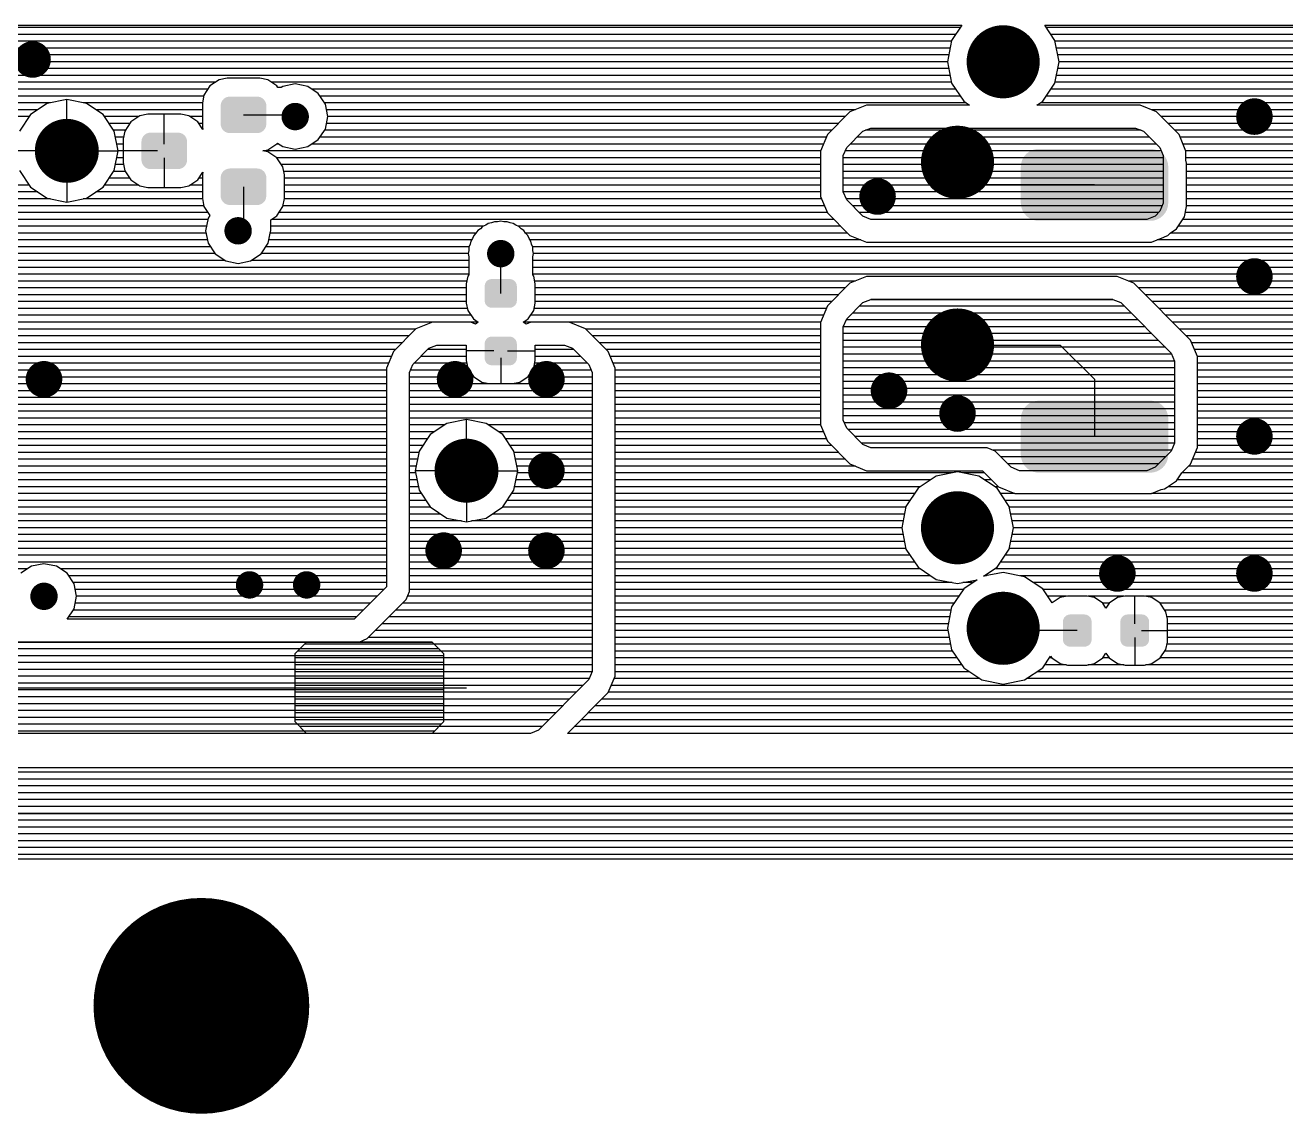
# Model space of a CAD drawing. Extents: x 295 to 953, y 10 to 290.
# Drawn here: x 676.7 to 753.8, y 73.4 to 140 of the extents above; entities that cross this region are included whole.
import ezdxf

# ---------------------------------------------------------------- set-up
doc = ezdxf.new("R2010")
doc.units = 0
doc.header["$LTSCALE"] = 5
doc.header["$MEASUREMENT"] = 0
doc.layers.get('0').update_dxf_attribs({"linetype": 'CONTINUOUS', "lineweight": 25})
doc.layers.add('DV-DPO-A6_BOT', color=7, linetype='CONTINUOUS')

msp = doc.modelspace()

# ---------------------------------------------------------------- linework, layer by layer
for points, const_width in [([(737.643, 137.732, -1), (735.408, 137.732, -1)], 2.235), ([(677.712, 137.872, -1), (676.595, 137.872, -1)], 1.118), ([(693.638, 134.38, -1), (692.8, 134.38, -1)], 0.838), ([(752.452, 134.38, -1), (751.334, 134.38, -1)], 1.118), ([(680.227, 132.284, -1), (678.271, 132.284, -1)], 1.956), ([(734.849, 131.586, -1), (732.614, 131.586, -1)], 2.235), ([(729.401, 129.49, -1), (728.284, 129.49, -1)], 1.118), ([(690.145, 127.395, -1), (689.307, 127.395, -1)], 0.838), ([(706.211, 125.998, -1), (705.373, 125.998, -1)], 0.838), ([(752.452, 124.601, -1), (751.334, 124.601, -1)], 1.118), ([(734.849, 120.41, -1), (732.614, 120.41, -1)], 2.235), ([(678.411, 118.314, -1), (677.293, 118.314, -1)], 1.118), ([(703.557, 118.314, -1), (702.439, 118.314, -1)], 1.118), ([(709.145, 118.314, -1), (708.027, 118.314, -1)], 1.118), ([(730.1, 117.616, -1), (728.982, 117.616, -1)], 1.118), ([(734.291, 116.219, -1), (733.173, 116.219, -1)], 1.118), ([(752.452, 114.822, -1), (751.334, 114.822, -1)], 1.118), ([(704.674, 112.726, -1), (702.718, 112.726, -1)], 1.956), ([(709.145, 112.726, -1), (708.027, 112.726, -1)], 1.118), ([(734.849, 109.234, -1), (732.614, 109.234, -1)], 2.235), ([(702.858, 107.837, -1), (701.741, 107.837, -1)], 1.118), ([(709.145, 107.837, -1), (708.027, 107.837, -1)], 1.118), ([(744.07, 106.44, -1), (742.952, 106.44, -1)], 1.118), ([(752.452, 106.44, -1), (751.334, 106.44, -1)], 1.118), ([(690.844, 105.741, -1), (690.006, 105.741, -1)], 0.838), ([(694.336, 105.741, -1), (693.498, 105.741, -1)], 0.838), ([(678.271, 105.043, -1), (677.433, 105.043, -1)], 0.838), ([(737.643, 103.087, -1), (735.408, 103.087, -1)], 2.235), ([(690.78, 79.997, -1), (684.18, 79.997, -1)], 6.599)]:
    msp.add_lwpolyline(points, format="xyb", close=True, dxfattribs=dict(const_width=const_width))
for points in [[(691.453, 135.045), (691.446, 135.131), (688.659, 135.045), (688.671, 135.131)], [(691.453, 133.927), (691.453, 135.045), (688.659, 133.927), (688.659, 135.045)], [(691.446, 135.131), (691.425, 135.201), (688.671, 135.131), (688.681, 135.201)], [(691.425, 135.201), (691.4, 135.282), (688.681, 135.201), (688.718, 135.282)], [(691.4, 135.282), (691.359, 135.344), (688.718, 135.282), (688.746, 135.344)], [(691.359, 135.344), (691.314, 135.414), (688.746, 135.344), (688.806, 135.414)], [(691.314, 135.414), (691.255, 135.464), (688.806, 135.414), (688.849, 135.464)], [(691.255, 135.464), (691.194, 135.516), (688.849, 135.464), (688.928, 135.516)], [(691.194, 135.516), (691.118, 135.551), (688.928, 135.516), (688.981, 135.551)], [(691.118, 135.551), (691.05, 135.581), (688.981, 135.551), (689.081, 135.581)], [(691.05, 135.581), (690.942, 135.597), (689.081, 135.581), (689.131, 135.597)], [(690.942, 135.597), (690.894, 135.603), (689.131, 135.597), (689.218, 135.603)], [(686.097, 133.395), (686.049, 133.402), (684.287, 133.395), (684.373, 133.402)], [(691.441, 133.84), (691.453, 133.927), (688.666, 133.84), (688.659, 133.927)], [(691.431, 133.771), (691.441, 133.84), (688.687, 133.771), (688.666, 133.84)], [(691.394, 133.69), (691.431, 133.771), (688.712, 133.69), (688.687, 133.771)], [(691.366, 133.627), (691.394, 133.69), (688.753, 133.627), (688.712, 133.69)], [(691.307, 133.558), (691.366, 133.627), (688.798, 133.558), (688.753, 133.627)], [(691.263, 133.507), (691.307, 133.558), (688.857, 133.507), (688.798, 133.558)], [(691.184, 133.455), (691.263, 133.507), (688.918, 133.455), (688.857, 133.507)], [(691.132, 133.421), (691.184, 133.455), (688.994, 133.421), (688.918, 133.455)], [(691.031, 133.39), (691.132, 133.421), (689.062, 133.39), (688.994, 133.421)], [(686.608, 132.843), (686.602, 132.929), (683.814, 132.843), (683.827, 132.929)], [(686.608, 131.725), (686.608, 132.843), (683.814, 131.725), (683.814, 132.843)], [(686.602, 132.929), (686.58, 132.999), (683.827, 132.929), (683.837, 132.999)], [(686.58, 132.999), (686.555, 133.08), (683.837, 132.999), (683.873, 133.08)], [(686.555, 133.08), (686.514, 133.143), (683.873, 133.08), (683.901, 133.143)], [(686.514, 133.143), (686.469, 133.212), (683.901, 133.143), (683.961, 133.212)], [(686.469, 133.212), (686.41, 133.262), (683.961, 133.212), (684.004, 133.262)], [(686.41, 133.262), (686.349, 133.315), (684.004, 133.262), (684.083, 133.315)], [(686.349, 133.315), (686.273, 133.349), (684.083, 133.315), (684.136, 133.349)], [(686.273, 133.349), (686.206, 133.379), (684.136, 133.349), (684.236, 133.379)], [(686.206, 133.379), (686.097, 133.395), (684.236, 133.379), (684.287, 133.395)], [(690.981, 133.375), (691.031, 133.39), (689.171, 133.375), (689.062, 133.39)], [(690.894, 133.368), (690.981, 133.375), (689.218, 133.368), (689.171, 133.375)], [(746.522, 131.768), (746.425, 131.932), (737.709, 131.768), (737.8, 131.932)], [(746.425, 131.932), (746.409, 131.958), (737.8, 131.932), (737.822, 131.958)], [(746.409, 131.958), (746.281, 132.101), (737.822, 131.958), (737.943, 132.101)], [(746.281, 132.101), (746.261, 132.123), (737.943, 132.101), (737.971, 132.123)], [(746.261, 132.123), (746.105, 132.237), (737.971, 132.123), (738.118, 132.237)], [(746.105, 132.237), (746.082, 132.254), (738.118, 132.237), (738.152, 132.254)], [(746.082, 132.254), (745.905, 132.336), (738.152, 132.254), (738.316, 132.336)], [(745.905, 132.336), (745.881, 132.347), (738.316, 132.336), (738.357, 132.347)], [(745.881, 132.347), (745.685, 132.393), (738.357, 132.347), (738.53, 132.393)], [(745.685, 132.393), (745.666, 132.398), (738.53, 132.393), (738.609, 132.398)], [(745.666, 132.398), (745.444, 132.404), (738.609, 132.398), (738.721, 132.404)], [(738.784, 132.404), (738.751, 132.406), (738.721, 132.404), (738.751, 132.406)], [(686.596, 131.639), (686.608, 131.725), (683.821, 131.639), (683.814, 131.725)], [(686.586, 131.569), (686.596, 131.639), (683.842, 131.569), (683.821, 131.639)], [(686.549, 131.488), (686.586, 131.569), (683.867, 131.488), (683.842, 131.569)], [(686.521, 131.426), (686.549, 131.488), (683.908, 131.426), (683.867, 131.488)], [(686.462, 131.356), (686.521, 131.426), (683.954, 131.356), (683.908, 131.426)], [(686.419, 131.306), (686.462, 131.356), (684.012, 131.306), (683.954, 131.356)], [(686.339, 131.254), (686.419, 131.306), (684.073, 131.254), (684.012, 131.306)], [(686.287, 131.219), (686.339, 131.254), (684.149, 131.219), (684.073, 131.254)], [(686.187, 131.189), (686.287, 131.219), (684.217, 131.189), (684.149, 131.219)], [(686.136, 131.173), (686.187, 131.189), (684.326, 131.173), (684.217, 131.189)], [(686.049, 131.167), (686.136, 131.173), (684.373, 131.167), (684.326, 131.173)], [(691.255, 131.066), (691.194, 131.118), (688.849, 131.066), (688.928, 131.118)], [(691.194, 131.118), (691.118, 131.153), (688.928, 131.118), (688.981, 131.153)], [(691.118, 131.153), (691.05, 131.183), (688.981, 131.153), (689.081, 131.183)], [(691.05, 131.183), (690.942, 131.199), (689.081, 131.183), (689.131, 131.199)], [(690.942, 131.199), (690.894, 131.206), (689.131, 131.199), (689.218, 131.206)], [(746.623, 131.306), (746.623, 131.338), (737.604, 131.306), (737.608, 131.338)], [(746.623, 131.303), (746.623, 131.306), (737.604, 131.303), (737.604, 131.306)], [(746.623, 129.107), (746.623, 131.303), (737.604, 129.107), (737.604, 131.303)], [(746.623, 131.338), (746.598, 131.527), (737.608, 131.338), (737.627, 131.527)], [(746.598, 131.527), (746.594, 131.558), (737.627, 131.527), (737.636, 131.558)], [(746.594, 131.558), (746.532, 131.738), (737.636, 131.558), (737.693, 131.738)], [(746.532, 131.738), (746.522, 131.768), (737.693, 131.738), (737.709, 131.768)], [(691.453, 130.647), (691.446, 130.733), (688.659, 130.647), (688.671, 130.733)], [(691.453, 129.529), (691.453, 130.647), (688.659, 129.529), (688.659, 130.647)], [(691.446, 130.733), (691.425, 130.803), (688.671, 130.733), (688.681, 130.803)], [(691.425, 130.803), (691.4, 130.884), (688.681, 130.803), (688.718, 130.884)], [(691.4, 130.884), (691.359, 130.947), (688.718, 130.884), (688.746, 130.947)], [(691.359, 130.947), (691.314, 131.016), (688.746, 130.947), (688.806, 131.016)], [(691.314, 131.016), (691.255, 131.066), (688.806, 131.016), (688.849, 131.066)], [(691.441, 129.443), (691.453, 129.529), (688.666, 129.443), (688.659, 129.529)], [(691.431, 129.373), (691.441, 129.443), (688.687, 129.373), (688.666, 129.443)], [(691.394, 129.292), (691.431, 129.373), (688.712, 129.292), (688.687, 129.373)], [(691.366, 129.229), (691.394, 129.292), (688.753, 129.229), (688.712, 129.292)], [(691.307, 129.16), (691.366, 129.229), (688.798, 129.16), (688.753, 129.229)], [(691.263, 129.11), (691.307, 129.16), (688.857, 129.11), (688.798, 129.16)], [(691.184, 129.058), (691.263, 129.11), (688.918, 129.058), (688.857, 129.11)], [(691.132, 129.023), (691.184, 129.058), (688.994, 129.023), (688.918, 129.058)], [(691.031, 128.993), (691.132, 129.023), (689.062, 128.993), (688.994, 129.023)], [(690.981, 128.977), (691.031, 128.993), (689.171, 128.977), (689.062, 128.993)], [(690.894, 128.97), (690.981, 128.977), (689.218, 128.97), (689.171, 128.977)], [(746.623, 129.105), (746.623, 129.107), (737.604, 129.105), (737.604, 129.107)], [(746.62, 129.072), (746.623, 129.105), (737.605, 129.072), (737.604, 129.105)], [(746.601, 128.884), (746.62, 129.072), (737.629, 128.884), (737.605, 129.072)], [(746.591, 128.853), (746.601, 128.884), (737.634, 128.853), (737.629, 128.884)], [(746.535, 128.673), (746.591, 128.853), (737.696, 128.673), (737.634, 128.853)], [(746.519, 128.643), (746.535, 128.673), (737.706, 128.643), (737.696, 128.673)], [(746.428, 128.479), (746.519, 128.643), (737.803, 128.479), (737.706, 128.643)], [(746.406, 128.452), (746.428, 128.479), (737.818, 128.452), (737.803, 128.479)], [(746.284, 128.31), (746.406, 128.452), (737.947, 128.31), (737.818, 128.452)], [(746.256, 128.288), (746.284, 128.31), (737.967, 128.288), (737.947, 128.31)], [(746.11, 128.173), (746.256, 128.288), (738.123, 128.173), (737.967, 128.288)], [(746.076, 128.157), (746.11, 128.173), (738.145, 128.157), (738.123, 128.173)], [(745.912, 128.075), (746.076, 128.157), (738.323, 128.075), (738.145, 128.157)], [(745.871, 128.064), (745.912, 128.075), (738.346, 128.064), (738.323, 128.075)], [(745.697, 128.018), (745.871, 128.064), (738.542, 128.018), (738.346, 128.064)], [(745.619, 128.013), (745.697, 128.018), (738.562, 128.013), (738.542, 128.018)], [(745.507, 128.006), (745.619, 128.013), (738.784, 128.006), (738.562, 128.013)], [(745.476, 128.005), (745.507, 128.006), (745.476, 128.005), (745.444, 128.006)], [(706.76, 124.132), (706.754, 124.146), (704.826, 124.132), (704.828, 124.146)], [(706.754, 124.146), (706.7, 124.258), (704.828, 124.146), (704.886, 124.258)], [(706.7, 124.258), (706.689, 124.27), (704.886, 124.258), (704.892, 124.27)], [(706.689, 124.27), (706.603, 124.359), (704.892, 124.27), (704.983, 124.359)], [(706.603, 124.359), (706.587, 124.367), (704.983, 124.359), (704.992, 124.367)], [(706.587, 124.367), (706.48, 124.424), (704.992, 124.367), (705.109, 124.424)], [(706.48, 124.424), (706.453, 124.428), (705.109, 124.424), (705.118, 124.428)], [(706.453, 124.428), (706.342, 124.447), (705.118, 124.428), (705.241, 124.447)], [(706.781, 123.125), (706.781, 124.008), (704.803, 123.125), (704.803, 124.008)], [(706.778, 124.008), (706.76, 124.132), (704.806, 124.008), (704.826, 124.132)], [(706.758, 123.002), (706.778, 123.125), (704.823, 123.002), (704.806, 123.125)], [(706.756, 122.988), (706.758, 123.002), (704.83, 122.988), (704.823, 123.002)], [(706.698, 122.876), (706.756, 122.988), (704.884, 122.876), (704.83, 122.988)], [(706.692, 122.864), (706.698, 122.876), (704.895, 122.864), (704.884, 122.876)], [(706.6, 122.775), (706.692, 122.864), (704.98, 122.775), (704.895, 122.864)], [(706.592, 122.766), (706.6, 122.775), (704.997, 122.766), (704.98, 122.775)], [(706.475, 122.71), (706.592, 122.766), (705.104, 122.71), (704.997, 122.766)], [(706.466, 122.705), (706.475, 122.71), (705.13, 122.705), (705.104, 122.71)], [(706.342, 122.687), (706.466, 122.705), (705.241, 122.687), (705.13, 122.705)], [(706.781, 119.605), (706.781, 120.488), (704.803, 119.605), (704.803, 120.488)], [(706.778, 120.488), (706.76, 120.612), (704.806, 120.488), (704.826, 120.612)], [(706.76, 120.612), (706.754, 120.626), (704.826, 120.612), (704.828, 120.626)], [(706.754, 120.626), (706.7, 120.738), (704.828, 120.626), (704.886, 120.738)], [(706.7, 120.738), (706.689, 120.75), (704.886, 120.738), (704.892, 120.75)], [(706.689, 120.75), (706.603, 120.838), (704.892, 120.75), (704.983, 120.838)], [(706.603, 120.838), (706.587, 120.847), (704.983, 120.838), (704.992, 120.847)], [(706.587, 120.847), (706.48, 120.903), (704.992, 120.847), (705.109, 120.903)], [(706.48, 120.903), (706.453, 120.908), (705.109, 120.903), (705.118, 120.908)], [(706.453, 120.908), (706.342, 120.926), (705.118, 120.908), (705.241, 120.926)], [(706.758, 119.481), (706.778, 119.605), (704.823, 119.481), (704.806, 119.605)], [(706.756, 119.467), (706.758, 119.481), (704.83, 119.467), (704.823, 119.481)], [(706.698, 119.355), (706.756, 119.467), (704.884, 119.355), (704.83, 119.467)], [(706.692, 119.343), (706.698, 119.355), (704.895, 119.343), (704.884, 119.355)], [(706.6, 119.255), (706.692, 119.343), (704.98, 119.255), (704.895, 119.343)], [(706.592, 119.246), (706.6, 119.255), (704.997, 119.246), (704.98, 119.255)], [(706.475, 119.189), (706.592, 119.246), (705.104, 119.189), (704.997, 119.246)], [(706.466, 119.185), (706.475, 119.189), (705.13, 119.185), (705.104, 119.189)], [(706.342, 119.166), (706.466, 119.185), (705.241, 119.166), (705.13, 119.185)], [(746.522, 116.367), (746.425, 116.532), (737.709, 116.367), (737.8, 116.532)], [(746.425, 116.532), (746.409, 116.558), (737.8, 116.532), (737.822, 116.558)], [(746.409, 116.558), (746.281, 116.7), (737.822, 116.558), (737.943, 116.7)], [(746.281, 116.7), (746.261, 116.722), (737.943, 116.7), (737.971, 116.722)], [(746.261, 116.722), (746.105, 116.837), (737.971, 116.722), (738.118, 116.837)], [(746.105, 116.837), (746.082, 116.853), (738.118, 116.837), (738.152, 116.853)], [(746.082, 116.853), (745.905, 116.935), (738.152, 116.853), (738.316, 116.935)], [(745.905, 116.935), (745.881, 116.946), (738.316, 116.935), (738.357, 116.946)], [(745.881, 116.946), (745.685, 116.993), (738.357, 116.946), (738.53, 116.993)], [(745.685, 116.993), (745.666, 116.997), (738.53, 116.993), (738.609, 116.997)], [(745.666, 116.997), (745.444, 117.004), (738.609, 116.997), (738.721, 117.004)], [(738.784, 117.004), (738.751, 117.006), (738.721, 117.004), (738.751, 117.006)], [(746.623, 115.906), (746.623, 115.938), (737.604, 115.906), (737.608, 115.938)], [(746.623, 115.903), (746.623, 115.906), (737.604, 115.903), (737.604, 115.906)], [(746.623, 113.707), (746.623, 115.903), (737.604, 113.707), (737.604, 115.903)], [(746.623, 115.938), (746.598, 116.126), (737.608, 115.938), (737.627, 116.126)], [(746.598, 116.126), (746.594, 116.158), (737.627, 116.126), (737.636, 116.158)], [(746.594, 116.158), (746.532, 116.338), (737.636, 116.158), (737.693, 116.338)], [(746.532, 116.338), (746.522, 116.367), (737.693, 116.338), (737.709, 116.367)], [(746.623, 113.704), (746.623, 113.707), (737.604, 113.704), (737.604, 113.707)], [(746.62, 113.672), (746.623, 113.704), (737.605, 113.672), (737.604, 113.704)], [(746.601, 113.484), (746.62, 113.672), (737.629, 113.484), (737.605, 113.672)], [(746.591, 113.452), (746.601, 113.484), (737.634, 113.452), (737.629, 113.484)], [(746.535, 113.272), (746.591, 113.452), (737.696, 113.272), (737.634, 113.452)], [(746.519, 113.243), (746.535, 113.272), (737.706, 113.243), (737.696, 113.272)], [(746.428, 113.078), (746.519, 113.243), (737.803, 113.078), (737.706, 113.243)], [(746.406, 113.052), (746.428, 113.078), (737.818, 113.052), (737.803, 113.078)], [(746.284, 112.909), (746.406, 113.052), (737.947, 112.909), (737.818, 113.052)], [(746.256, 112.887), (746.284, 112.909), (737.967, 112.887), (737.947, 112.909)], [(746.11, 112.773), (746.256, 112.887), (738.123, 112.773), (737.967, 112.887)], [(746.076, 112.756), (746.11, 112.773), (738.145, 112.756), (738.123, 112.773)], [(745.912, 112.674), (746.076, 112.756), (738.323, 112.674), (738.145, 112.756)], [(745.871, 112.663), (745.912, 112.674), (738.346, 112.663), (738.323, 112.674)], [(745.697, 112.617), (745.871, 112.663), (738.542, 112.617), (738.346, 112.663)], [(745.619, 112.613), (745.697, 112.617), (738.562, 112.613), (738.542, 112.617)], [(745.507, 112.606), (745.619, 112.613), (738.784, 112.606), (738.562, 112.613)], [(745.476, 112.604), (745.507, 112.606), (745.476, 112.604), (745.444, 112.606)], [(741.938, 103.498), (741.919, 103.62), (740.178, 103.498), (740.198, 103.62)], [(741.938, 103.495), (741.938, 103.498), (740.178, 103.495), (740.178, 103.498)], [(741.938, 102.399), (741.938, 103.495), (740.178, 102.399), (740.178, 103.495)], [(741.919, 103.62), (741.912, 103.635), (740.198, 103.62), (740.201, 103.635)], [(741.912, 103.635), (741.858, 103.746), (740.201, 103.635), (740.26, 103.746)], [(741.858, 103.746), (741.846, 103.758), (740.26, 103.746), (740.266, 103.758)], [(741.846, 103.758), (741.761, 103.846), (740.266, 103.758), (740.358, 103.846)], [(741.761, 103.846), (741.743, 103.855), (740.358, 103.846), (740.367, 103.855)], [(741.743, 103.855), (741.637, 103.91), (740.367, 103.855), (740.484, 103.91)], [(741.637, 103.91), (741.608, 103.915), (740.484, 103.91), (740.493, 103.915)], [(741.608, 103.915), (741.499, 103.933), (740.493, 103.915), (740.616, 103.933)], [(741.499, 103.933), (741.499, 103.936), (740.616, 103.933), (740.616, 103.936)], [(745.453, 103.498), (745.434, 103.62), (743.693, 103.498), (743.713, 103.62)], [(745.453, 103.495), (745.453, 103.498), (743.693, 103.495), (743.693, 103.498)], [(745.453, 102.399), (745.453, 103.495), (743.693, 102.399), (743.693, 103.495)], [(745.434, 103.62), (745.427, 103.635), (743.713, 103.62), (743.716, 103.635)], [(745.427, 103.635), (745.373, 103.746), (743.716, 103.635), (743.775, 103.746)], [(745.373, 103.746), (745.361, 103.758), (743.775, 103.746), (743.781, 103.758)], [(745.361, 103.758), (745.276, 103.846), (743.781, 103.758), (743.873, 103.846)], [(745.276, 103.846), (745.258, 103.855), (743.873, 103.846), (743.882, 103.855)], [(745.258, 103.855), (745.152, 103.91), (743.882, 103.855), (743.998, 103.91)], [(745.152, 103.91), (745.123, 103.915), (743.998, 103.91), (744.008, 103.915)], [(745.123, 103.915), (745.014, 103.933), (744.008, 103.915), (744.131, 103.933)], [(745.014, 103.933), (745.014, 103.936), (744.131, 103.933), (744.131, 103.936)], [(741.938, 102.397), (741.938, 102.399), (740.178, 102.397), (740.178, 102.399)], [(741.917, 102.274), (741.938, 102.397), (740.196, 102.274), (740.178, 102.397)], [(741.915, 102.259), (741.917, 102.274), (740.203, 102.259), (740.196, 102.274)], [(741.856, 102.148), (741.915, 102.259), (740.257, 102.148), (740.203, 102.259)], [(741.849, 102.136), (741.856, 102.148), (740.27, 102.136), (740.257, 102.148)], [(741.758, 102.048), (741.849, 102.136), (740.355, 102.048), (740.27, 102.136)], [(741.748, 102.039), (741.758, 102.048), (740.372, 102.039), (740.355, 102.048)], [(741.632, 101.984), (741.748, 102.039), (740.479, 101.984), (740.372, 102.039)], [(741.622, 101.979), (741.632, 101.984), (740.507, 101.979), (740.479, 101.984)], [(741.499, 101.962), (741.622, 101.979), (740.616, 101.962), (740.507, 101.979)], [(741.499, 101.958), (741.499, 101.962), (740.616, 101.958), (740.616, 101.962)], [(745.453, 102.397), (745.453, 102.399), (743.693, 102.397), (743.693, 102.399)], [(745.432, 102.274), (745.453, 102.397), (743.711, 102.274), (743.693, 102.397)], [(745.429, 102.259), (745.432, 102.274), (743.718, 102.259), (743.711, 102.274)], [(745.371, 102.148), (745.429, 102.259), (743.772, 102.148), (743.718, 102.259)], [(745.364, 102.136), (745.371, 102.148), (743.784, 102.136), (743.772, 102.148)], [(745.273, 102.048), (745.364, 102.136), (743.869, 102.048), (743.784, 102.136)], [(745.263, 102.039), (745.273, 102.048), (743.887, 102.039), (743.869, 102.048)], [(745.147, 101.984), (745.263, 102.039), (743.993, 101.984), (743.887, 102.039)], [(745.137, 101.979), (745.147, 101.984), (744.022, 101.979), (743.993, 101.984)], [(745.014, 101.962), (745.137, 101.979), (744.131, 101.962), (744.022, 101.979)], [(745.014, 101.958), (745.014, 101.962), (744.131, 101.958), (744.131, 101.962)]]:
    msp.add_solid(points)
at = {"layer": 'DV-DPO-A6_BOT'}
for p, q in [((733.894, 139.828), (671.85, 139.828)), ((675.483, 139.968), (733.989, 139.968)), ((733.989, 139.968), (733.369, 139.04)), ((739.689, 139.04), (739.068, 139.968)), ((739.068, 139.968), (761.929, 139.968)), ((761.834, 139.828), (739.163, 139.828)), ((733.363, 138.99), (662.764, 138.99)), ((733.615, 139.409), (671.18, 139.409)), ((733.369, 139.04), (733.112, 137.732)), ((761.555, 139.409), (739.443, 139.409)), ((739.946, 137.732), (739.689, 139.04)), ((761.303, 138.99), (739.694, 138.99)), ((733.279, 138.571), (662.764, 138.571)), ((733.195, 138.152), (662.764, 138.152)), ((761.219, 138.571), (739.778, 138.571)), ((761.135, 138.152), (739.862, 138.152)), ((733.112, 137.732), (662.764, 137.732)), ((733.195, 137.313), (662.764, 137.313)), ((733.112, 137.732), (733.369, 136.425)), ((739.689, 136.425), (739.946, 137.732)), ((761.135, 137.313), (739.862, 137.313)), ((761.052, 137.732), (739.946, 137.732)), ((733.279, 136.894), (662.764, 136.894)), ((688.564, 136.626), (688.005, 136.252)), ((689.05, 136.721), (688.564, 136.626)), ((691.056, 136.721), (689.05, 136.721)), ((691.548, 136.626), (691.056, 136.721)), ((692.101, 136.252), (691.548, 136.626)), ((761.219, 136.894), (739.778, 136.894)), ((688.341, 136.475), (662.764, 136.475)), ((687.877, 136.056), (662.977, 136.056)), ((688.005, 136.252), (687.636, 135.698)), ((733.363, 136.475), (691.766, 136.475)), ((692.163, 136.162), (692.101, 136.252)), ((692.364, 136.162), (692.163, 136.162)), ((692.459, 136.224), (692.364, 136.162)), ((693.219, 136.375), (692.459, 136.224)), ((693.984, 136.224), (693.219, 136.375)), ((694.633, 135.793), (693.984, 136.224)), ((733.615, 136.056), (694.23, 136.056)), ((695.063, 135.145), (694.633, 135.793)), ((733.369, 136.425), (734.112, 135.318)), ((738.945, 135.318), (739.689, 136.425)), ((761.555, 136.056), (739.443, 136.056)), ((761.303, 136.475), (739.694, 136.475)), ((687.625, 135.637), (663.223, 135.637)), ((678.249, 135.218), (663.306, 135.218)), ((678.053, 135.179), (677.036, 134.503)), ((679.249, 135.419), (678.053, 135.179)), ((679.249, 133.273), (679.249, 135.419)), ((680.45, 135.179), (679.249, 135.419)), ((687.541, 135.218), (680.255, 135.218)), ((681.467, 134.503), (680.45, 135.179)), ((687.636, 135.698), (687.541, 135.212)), ((687.541, 135.212), (687.541, 133.759)), ((733.894, 135.637), (694.733, 135.637)), ((734.257, 135.218), (695.013, 135.218)), ((695.214, 134.38), (695.063, 135.145)), ((728.161, 135.078), (727.149, 134.665)), ((734.464, 135.078), (728.161, 135.078)), ((734.112, 135.318), (734.464, 135.078)), ((738.593, 135.078), (738.945, 135.318)), ((744.897, 135.078), (738.593, 135.078)), ((762.197, 135.218), (738.8, 135.218)), ((761.834, 135.637), (739.163, 135.637)), ((745.908, 134.665), (744.897, 135.078)), ((676.958, 134.38), (663.25, 134.38)), ((677.483, 134.799), (663.334, 134.799)), ((677.036, 134.503), (676.354, 133.486)), ((687.541, 134.799), (681.02, 134.799)), ((682.149, 133.486), (681.467, 134.503)), ((683.658, 134.38), (681.546, 134.38)), ((683.719, 134.424), (683.166, 134.055)), ((684.211, 134.519), (683.719, 134.424)), ((686.217, 134.519), (684.211, 134.519)), ((685.211, 132.703), (685.211, 134.519)), ((686.703, 134.424), (686.217, 134.519)), ((687.262, 134.055), (686.703, 134.424)), ((687.541, 134.38), (686.77, 134.38)), ((690.056, 134.486), (693.118, 134.486)), ((693.118, 134.486), (693.219, 134.38)), ((695.063, 133.62), (695.214, 134.38)), ((727.485, 134.799), (695.13, 134.799)), ((726.87, 134.38), (695.214, 134.38)), ((727.149, 134.665), (725.769, 133.284)), ((762.823, 134.799), (745.573, 134.799)), ((747.288, 133.284), (745.908, 134.665)), ((763.89, 134.38), (746.188, 134.38)), ((683.105, 133.961), (681.831, 133.961)), ((682.825, 133.541), (682.11, 133.541)), ((682.384, 132.284), (682.149, 133.486)), ((682.797, 133.497), (682.697, 133.011)), ((683.166, 134.055), (682.797, 133.497)), ((687.575, 133.581), (687.262, 134.055)), ((687.541, 133.961), (687.324, 133.961)), ((687.541, 133.759), (687.575, 133.581)), ((694.633, 132.971), (695.063, 133.62)), ((726.032, 133.541), (695.013, 133.541)), ((726.451, 133.961), (695.13, 133.961)), ((726.954, 132.491), (727.943, 133.48)), ((727.943, 133.48), (728.434, 133.681)), ((744.958, 133.541), (728.099, 133.541)), ((728.434, 133.681), (741.415, 133.681)), ((741.415, 133.681), (744.623, 133.681)), ((744.623, 133.681), (745.115, 133.48)), ((745.115, 133.48), (746.104, 132.491)), ((763.482, 133.961), (746.607, 133.961)), ((763.309, 133.541), (747.026, 133.541)), ((682.719, 133.122), (682.216, 133.122)), ((682.697, 132.703), (682.3, 132.703)), ((682.697, 133.011), (682.697, 131.563)), ((691.548, 132.346), (692.101, 132.72)), ((692.213, 132.703), (692.079, 132.703)), ((692.101, 132.72), (692.129, 132.759)), ((692.129, 132.759), (692.459, 132.541)), ((693.984, 132.541), (694.633, 132.971)), ((725.529, 132.703), (694.23, 132.703)), ((725.702, 133.122), (694.733, 133.122)), ((725.769, 133.284), (725.35, 132.273)), ((745.891, 132.703), (727.166, 132.703)), ((745.472, 133.122), (727.585, 133.122)), ((747.707, 132.273), (747.288, 133.284)), ((763.136, 133.122), (747.355, 133.122)), ((763.069, 132.703), (747.529, 132.703)), ((678.26, 132.284), (676.12, 132.284)), ((680.244, 132.284), (682.384, 132.284)), ((682.149, 131.088), (682.384, 132.284)), ((682.697, 131.865), (682.3, 131.865)), ((682.697, 132.284), (682.384, 132.284)), ((684.792, 132.284), (682.697, 132.284)), ((685.211, 131.865), (685.211, 130.049)), ((691.235, 132.284), (691.548, 132.346)), ((725.355, 132.284), (691.235, 132.284)), ((691.548, 132.223), (691.235, 132.284)), ((692.101, 131.854), (691.548, 132.223)), ((725.35, 131.865), (692.079, 131.865)), ((692.459, 132.541), (693.219, 132.385)), ((693.219, 132.385), (693.984, 132.541)), ((725.35, 132.273), (725.35, 129.501)), ((726.747, 131.999), (726.954, 132.491)), ((726.747, 129.781), (726.747, 131.999)), ((746.31, 131.865), (726.747, 131.865)), ((746.188, 132.284), (726.87, 132.284)), ((746.104, 132.491), (746.31, 131.999)), ((746.31, 131.999), (746.305, 131.586)), ((763.069, 132.284), (747.702, 132.284)), ((747.707, 131.725), (747.707, 132.273)), ((763.069, 131.865), (747.707, 131.865)), ((676.354, 131.088), (677.036, 130.071)), ((679.249, 131.295), (679.249, 129.155)), ((681.467, 130.071), (682.149, 131.088)), ((682.719, 131.446), (682.216, 131.446)), ((682.697, 131.563), (682.797, 131.072)), ((692.47, 131.301), (692.101, 131.854)), ((725.35, 131.446), (692.37, 131.446)), ((692.571, 130.809), (692.47, 131.301)), ((746.31, 131.446), (726.747, 131.446)), ((735.118, 130.205), (733.732, 131.586)), ((746.305, 131.586), (746.31, 129.082)), ((747.747, 131.524), (747.707, 131.725)), ((747.747, 128.887), (747.747, 131.524)), ((763.069, 131.446), (747.747, 131.446)), ((683.105, 130.608), (681.831, 130.608)), ((682.825, 131.027), (682.11, 131.027)), ((682.797, 131.072), (683.166, 130.518)), ((683.166, 130.518), (683.719, 130.149)), ((686.703, 130.149), (687.262, 130.518)), ((687.262, 130.518), (687.575, 130.988)), ((687.541, 130.608), (687.324, 130.608)), ((687.575, 130.988), (687.541, 130.809)), ((687.541, 130.809), (687.541, 129.362)), ((725.35, 131.027), (692.526, 131.027)), ((692.571, 129.362), (692.571, 130.809)), ((725.35, 130.608), (692.571, 130.608)), ((746.31, 131.027), (726.747, 131.027)), ((746.31, 130.608), (726.747, 130.608)), ((763.069, 131.027), (747.747, 131.027)), ((763.069, 130.608), (747.747, 130.608)), ((676.958, 130.189), (659.696, 130.189)), ((677.483, 129.77), (659.696, 129.77)), ((677.036, 130.071), (678.053, 129.39)), ((680.45, 129.39), (681.467, 130.071)), ((687.541, 129.77), (681.02, 129.77)), ((683.658, 130.189), (681.546, 130.189)), ((683.719, 130.149), (684.211, 130.049)), ((684.211, 130.049), (686.217, 130.049)), ((686.217, 130.049), (686.703, 130.149)), ((687.541, 130.189), (686.77, 130.189)), ((690.056, 130.088), (690.056, 127.719)), ((725.35, 130.189), (692.571, 130.189)), ((725.35, 129.77), (692.571, 129.77)), ((746.31, 130.189), (726.747, 130.189)), ((726.954, 129.289), (726.747, 129.781)), ((746.31, 129.77), (726.752, 129.77)), ((742.114, 130.205), (735.118, 130.205)), ((763.069, 130.189), (747.747, 130.189)), ((763.069, 129.77), (747.747, 129.77)), ((678.249, 129.35), (659.696, 129.35)), ((687.625, 128.931), (659.696, 128.931)), ((678.053, 129.39), (679.249, 129.155)), ((679.249, 129.155), (680.45, 129.39)), ((687.541, 129.35), (680.255, 129.35)), ((687.541, 129.362), (687.636, 128.875)), ((687.636, 128.875), (688, 128.328)), ((692.101, 128.317), (692.47, 128.875)), ((692.47, 128.875), (692.571, 129.362)), ((725.59, 128.931), (692.481, 128.931)), ((725.417, 129.35), (692.565, 129.35)), ((725.35, 129.501), (725.769, 128.495)), ((746.31, 129.35), (726.926, 129.35)), ((727.943, 128.3), (726.954, 129.289)), ((746.243, 128.931), (727.306, 128.931)), ((746.31, 129.082), (746.104, 128.59)), ((747.618, 128.244), (747.747, 128.887)), ((763.069, 129.35), (747.747, 129.35)), ((763.069, 128.931), (747.747, 128.931)), ((687.877, 128.512), (659.696, 128.512)), ((687.877, 128.093), (659.696, 128.093)), ((687.888, 128.16), (687.737, 127.395)), ((688, 128.328), (687.888, 128.16)), ((691.732, 128.071), (692.101, 128.317)), ((691.732, 128.054), (691.732, 128.071)), ((691.732, 127.389), (691.732, 128.054)), ((726.171, 128.093), (691.766, 128.093)), ((725.763, 128.512), (692.23, 128.512)), ((725.769, 128.495), (727.149, 127.115)), ((746.031, 128.512), (727.725, 128.512)), ((728.434, 128.093), (727.943, 128.3)), ((733.033, 128.093), (728.434, 128.093)), ((745.321, 128.093), (733.033, 128.093)), ((745.813, 128.3), (745.321, 128.093)), ((746.104, 128.59), (745.813, 128.3)), ((747.126, 127.506), (747.618, 128.244)), ((763.069, 128.093), (747.517, 128.093)), ((763.069, 128.512), (747.668, 128.512)), ((687.793, 127.674), (659.696, 127.674)), ((687.765, 127.255), (659.696, 127.255)), ((687.737, 127.395), (687.888, 126.635)), ((690.056, 127.719), (689.726, 127.395)), ((691.57, 126.635), (691.716, 127.35)), ((704.283, 127.255), (691.693, 127.255)), ((691.716, 127.35), (691.732, 127.389)), ((704.73, 127.674), (691.732, 127.674)), ((704.278, 127.244), (704.138, 127.11)), ((704.384, 127.411), (704.278, 127.244)), ((704.546, 127.518), (704.384, 127.411)), ((704.685, 127.657), (704.546, 127.518)), ((704.87, 127.73), (704.685, 127.657)), ((705.032, 127.842), (704.87, 127.73)), ((705.222, 127.881), (705.032, 127.842)), ((705.406, 127.953), (705.222, 127.881)), ((705.602, 127.953), (705.406, 127.953)), ((705.792, 127.993), (705.602, 127.953)), ((705.987, 127.953), (705.792, 127.993)), ((706.183, 127.953), (705.987, 127.953)), ((706.367, 127.881), (706.183, 127.953)), ((706.557, 127.842), (706.367, 127.881)), ((706.72, 127.73), (706.557, 127.842)), ((706.904, 127.657), (706.72, 127.73)), ((726.59, 127.674), (706.859, 127.674)), ((707.044, 127.518), (706.904, 127.657)), ((707.206, 127.411), (707.044, 127.518)), ((707.312, 127.244), (707.206, 127.411)), ((727.01, 127.255), (707.306, 127.255)), ((707.452, 127.11), (707.312, 127.244)), ((746.607, 127.115), (746.741, 127.249)), ((746.741, 127.249), (747.126, 127.506)), ((763.069, 127.255), (746.752, 127.255)), ((763.069, 127.674), (747.238, 127.674)), ((687.849, 126.836), (659.696, 126.836)), ((687.888, 126.635), (688.318, 125.986)), ((691.14, 125.986), (691.57, 126.635)), ((704.004, 126.836), (691.61, 126.836)), ((703.914, 126.568), (703.836, 126.389)), ((703.953, 126.763), (703.914, 126.568)), ((704.06, 126.925), (703.953, 126.763)), ((704.138, 127.11), (704.06, 126.925)), ((707.53, 126.925), (707.452, 127.11)), ((707.636, 126.763), (707.53, 126.925)), ((727.82, 126.836), (707.586, 126.836)), ((707.675, 126.568), (707.636, 126.763)), ((707.748, 126.389), (707.675, 126.568)), ((727.149, 127.115), (728.161, 126.696)), ((728.161, 126.696), (745.595, 126.696)), ((745.595, 126.696), (746.35, 127.009)), ((763.069, 126.836), (745.936, 126.836)), ((746.35, 127.009), (746.394, 127.02)), ((746.394, 127.02), (746.428, 127.043)), ((746.428, 127.043), (746.607, 127.115)), ((688.028, 126.417), (659.696, 126.417)), ((688.313, 125.998), (659.696, 125.998)), ((688.318, 125.986), (688.966, 125.556)), ((690.492, 125.556), (691.14, 125.986)), ((703.803, 125.998), (691.146, 125.998)), ((703.853, 126.417), (691.431, 126.417)), ((703.836, 126.193), (703.803, 125.998)), ((703.803, 125.998), (703.836, 125.808)), ((703.836, 126.389), (703.836, 126.193)), ((703.836, 125.808), (703.836, 124.707)), ((705.792, 123.567), (705.792, 125.998)), ((763.069, 126.417), (707.737, 126.417)), ((707.748, 126.193), (707.748, 126.389)), ((707.787, 125.998), (707.748, 126.193)), ((707.748, 125.808), (707.787, 125.998)), ((707.748, 124.707), (707.748, 125.808)), ((763.069, 125.998), (707.787, 125.998)), ((688.927, 125.579), (659.696, 125.579)), ((703.836, 125.159), (659.696, 125.159)), ((688.966, 125.556), (689.726, 125.4)), ((689.726, 125.4), (690.492, 125.556)), ((703.836, 125.579), (690.531, 125.579)), ((763.069, 125.579), (707.748, 125.579)), ((763.069, 125.159), (707.748, 125.159)), ((703.836, 124.74), (659.696, 124.74)), ((703.719, 124.321), (662.803, 124.321)), ((703.78, 124.617), (703.685, 124.159)), ((703.685, 124.159), (703.685, 122.974)), ((703.836, 124.707), (703.78, 124.617)), ((763.069, 124.74), (707.748, 124.74)), ((707.809, 124.617), (707.748, 124.707)), ((707.904, 124.159), (707.809, 124.617)), ((727.485, 124.321), (707.871, 124.321)), ((707.904, 122.974), (707.904, 124.159)), ((727.149, 124.187), (725.769, 122.807)), ((728.161, 124.601), (727.149, 124.187)), ((743.5, 124.601), (728.161, 124.601)), ((744.511, 124.187), (743.5, 124.601)), ((763.192, 124.321), (744.176, 124.321)), ((747.987, 120.711), (744.511, 124.187)), ((703.685, 123.902), (663.2, 123.902)), ((703.685, 123.483), (663.396, 123.483)), ((726.87, 123.902), (707.904, 123.902)), ((726.451, 123.483), (707.904, 123.483)), ((763.365, 123.902), (744.791, 123.902)), ((763.611, 123.483), (745.21, 123.483)), ((703.685, 123.064), (663.452, 123.064)), ((703.752, 122.645), (663.452, 122.645)), ((703.685, 122.974), (703.78, 122.522)), ((707.809, 122.522), (707.904, 122.974)), ((725.702, 122.645), (707.837, 122.645)), ((726.032, 123.064), (707.904, 123.064)), ((725.769, 122.807), (725.35, 121.795)), ((726.954, 122.013), (727.943, 123.002)), ((743.936, 122.785), (727.725, 122.785)), ((727.943, 123.002), (728.434, 123.204)), ((743.226, 123.204), (728.434, 123.204)), ((728.434, 123.204), (732.335, 123.204)), ((732.335, 123.204), (743.226, 123.204)), ((743.226, 123.204), (743.718, 123.002)), ((743.718, 123.002), (746.802, 119.918)), ((764.03, 123.064), (745.629, 123.064)), ((764.449, 122.645), (746.048, 122.645)), ((703.976, 122.226), (663.452, 122.226)), ((703.78, 122.522), (704.121, 122.008)), ((704.121, 122.008), (704.417, 121.807)), ((707.172, 121.807), (707.468, 122.008)), ((707.468, 122.008), (707.809, 122.522)), ((725.529, 122.226), (707.614, 122.226)), ((726.747, 121.522), (726.954, 122.013)), ((744.774, 121.946), (726.926, 121.946)), ((744.355, 122.365), (727.306, 122.365)), ((764.868, 122.226), (746.467, 122.226)), ((700.606, 121.388), (663.368, 121.388)), ((701.618, 121.807), (663.452, 121.807)), ((700.606, 121.393), (699.226, 120.013)), ((701.618, 121.807), (700.606, 121.393)), ((703.965, 121.807), (701.618, 121.807)), ((704.417, 121.807), (703.965, 121.807)), ((704.244, 121.695), (703.965, 121.807)), ((704.417, 121.807), (704.244, 121.695)), ((725.355, 121.807), (707.172, 121.807)), ((707.345, 121.695), (707.172, 121.807)), ((707.625, 121.807), (707.345, 121.695)), ((709.972, 121.807), (707.625, 121.807)), ((710.983, 121.393), (709.972, 121.807)), ((712.363, 120.013), (710.983, 121.393)), ((725.35, 121.388), (710.983, 121.388)), ((725.35, 121.795), (725.35, 115.531)), ((726.747, 115.811), (726.747, 121.522)), ((745.612, 121.108), (726.747, 121.108)), ((745.193, 121.527), (726.752, 121.527)), ((765.88, 121.807), (746.886, 121.807)), ((765.444, 121.388), (747.305, 121.388)), ((700.187, 120.968), (663.105, 120.968)), ((699.768, 120.549), (669.045, 120.549)), ((701.4, 120.208), (701.891, 120.41)), ((701.891, 120.41), (703.685, 120.41)), ((703.685, 120.41), (703.685, 119.454)), ((707.904, 119.454), (707.904, 120.41)), ((707.904, 120.41), (709.698, 120.41)), ((709.698, 120.41), (710.19, 120.208)), ((725.35, 120.968), (711.402, 120.968)), ((725.35, 120.549), (711.821, 120.549)), ((746.031, 120.689), (726.747, 120.689)), ((733.732, 120.41), (740.018, 120.41)), ((740.018, 120.41), (742.114, 118.314)), ((765.22, 120.968), (747.724, 120.968)), ((748.406, 119.7), (747.987, 120.711)), ((765.153, 120.549), (748.054, 120.549)), ((699.349, 120.13), (669.816, 120.13)), ((699.103, 119.711), (670.191, 119.711)), ((699.226, 120.013), (698.807, 119.001)), ((700.411, 119.219), (701.4, 120.208)), ((703.685, 119.711), (700.902, 119.711)), ((703.685, 120.13), (701.321, 120.13)), ((705.373, 120.046), (703.685, 120.046)), ((705.792, 119.627), (705.792, 118.051)), ((706.211, 120.046), (707.904, 120.046)), ((710.268, 120.13), (707.904, 120.13)), ((710.687, 119.711), (707.904, 119.711)), ((710.19, 120.208), (711.179, 119.219)), ((725.35, 120.13), (712.24, 120.13)), ((712.782, 119.001), (712.363, 120.013)), ((725.35, 119.711), (712.486, 119.711)), ((746.45, 120.27), (726.747, 120.27)), ((746.83, 119.851), (726.747, 119.851)), ((746.802, 119.918), (747.009, 119.426)), ((765.153, 120.13), (748.227, 120.13)), ((765.153, 119.711), (748.4, 119.711)), ((748.406, 114.134), (748.406, 119.7)), ((698.93, 119.292), (670.47, 119.292)), ((698.807, 118.873), (670.56, 118.873)), ((698.807, 119.001), (698.807, 105.624)), ((700.204, 118.728), (700.411, 119.219)), ((703.864, 118.873), (700.271, 118.873)), ((703.719, 119.292), (700.483, 119.292)), ((703.685, 119.454), (703.78, 119.001)), ((703.78, 119.001), (704.121, 118.487)), ((707.468, 118.487), (707.809, 119.001)), ((711.318, 118.873), (707.725, 118.873)), ((707.809, 119.001), (707.904, 119.454)), ((711.106, 119.292), (707.871, 119.292)), ((711.179, 119.219), (711.385, 118.728)), ((725.35, 119.292), (712.66, 119.292)), ((712.782, 100.164), (712.782, 119.001)), ((725.35, 118.873), (712.782, 118.873)), ((747.003, 119.432), (726.747, 119.432)), ((747.009, 119.013), (726.747, 119.013)), ((747.009, 119.426), (747.009, 114.414)), ((765.187, 119.292), (748.406, 119.292)), ((765.332, 118.873), (748.406, 118.873)), ((698.807, 118.454), (670.604, 118.454)), ((698.807, 118.035), (670.604, 118.035)), ((700.204, 105.333), (700.204, 118.728)), ((704.166, 118.454), (700.204, 118.454)), ((711.385, 118.035), (700.204, 118.035)), ((704.121, 118.487), (704.635, 118.141)), ((704.635, 118.141), (705.093, 118.051)), ((705.093, 118.051), (706.496, 118.051)), ((706.496, 118.051), (706.954, 118.141)), ((706.954, 118.141), (707.468, 118.487)), ((711.385, 118.454), (707.424, 118.454)), ((711.385, 118.728), (711.38, 113.425)), ((725.35, 118.454), (712.782, 118.454)), ((725.35, 118.035), (712.782, 118.035)), ((747.009, 118.594), (726.747, 118.594)), ((747.009, 118.174), (726.747, 118.174)), ((742.114, 118.314), (742.114, 114.805)), ((765.634, 118.454), (748.406, 118.454)), ((794.228, 118.035), (748.406, 118.035)), ((698.807, 117.616), (670.604, 117.616)), ((711.385, 117.616), (700.204, 117.616)), ((725.35, 117.616), (712.782, 117.616)), ((747.009, 117.755), (726.747, 117.755)), ((747.009, 117.336), (726.747, 117.336)), ((793.808, 117.616), (748.406, 117.616)), ((698.807, 117.197), (670.604, 117.197)), ((698.807, 116.777), (670.604, 116.777)), ((711.385, 117.197), (700.204, 117.197)), ((711.385, 116.777), (700.204, 116.777)), ((725.35, 117.197), (712.782, 117.197)), ((725.35, 116.777), (712.782, 116.777)), ((747.009, 116.917), (726.747, 116.917)), ((747.009, 116.498), (726.747, 116.498)), ((793.389, 117.197), (748.406, 117.197)), ((792.97, 116.777), (748.406, 116.777)), ((698.807, 116.358), (670.604, 116.358)), ((698.807, 115.939), (670.604, 115.939)), ((711.385, 116.358), (700.204, 116.358)), ((711.385, 115.939), (700.204, 115.939)), ((703.696, 115.861), (702.501, 115.621)), ((703.696, 113.715), (703.696, 115.861)), ((704.898, 115.621), (703.696, 115.861)), ((725.35, 116.358), (712.782, 116.358)), ((725.35, 115.939), (712.782, 115.939)), ((747.009, 116.079), (726.747, 116.079)), ((726.954, 115.319), (726.747, 115.811)), ((792.579, 116.358), (748.406, 116.358)), ((792.16, 115.939), (748.406, 115.939)), ((698.807, 115.52), (670.604, 115.52)), ((698.807, 115.101), (670.604, 115.101)), ((702.35, 115.52), (700.204, 115.52)), ((701.724, 115.101), (700.204, 115.101)), ((701.484, 114.945), (700.802, 113.928)), ((702.501, 115.621), (701.484, 114.945)), ((705.915, 114.945), (704.898, 115.621)), ((711.385, 115.52), (705.049, 115.52)), ((711.385, 115.101), (705.675, 115.101)), ((706.597, 113.928), (705.915, 114.945)), ((725.355, 115.52), (712.782, 115.52)), ((725.529, 115.101), (712.782, 115.101)), ((725.35, 115.531), (725.769, 114.525)), ((747.009, 115.66), (726.814, 115.66)), ((727.943, 114.33), (726.954, 115.319)), ((747.009, 115.241), (727.026, 115.241)), ((791.741, 115.52), (748.406, 115.52)), ((791.394, 115.101), (748.406, 115.101)), ((698.807, 114.682), (670.604, 114.682)), ((698.807, 114.263), (670.604, 114.263)), ((701.31, 114.682), (700.204, 114.682)), ((701.031, 114.263), (700.204, 114.263)), ((711.385, 114.682), (706.088, 114.682)), ((711.385, 114.263), (706.367, 114.263)), ((725.702, 114.682), (712.782, 114.682)), ((726.032, 114.263), (712.782, 114.263)), ((725.769, 114.525), (727.149, 113.145)), ((747.009, 114.822), (727.445, 114.822)), ((747.003, 114.403), (727.864, 114.403)), ((728.434, 114.123), (727.943, 114.33)), ((735.542, 114.123), (728.434, 114.123)), ((736.034, 113.922), (735.542, 114.123)), ((747.009, 114.414), (746.802, 113.922)), ((747.987, 113.128), (748.406, 114.134)), ((791.221, 114.682), (748.406, 114.682)), ((791.149, 114.263), (748.406, 114.263)), ((698.807, 113.425), (670.532, 113.425)), ((698.807, 113.844), (670.604, 113.844)), ((700.791, 113.844), (700.204, 113.844)), ((700.707, 113.425), (700.204, 113.425)), ((700.802, 113.928), (700.567, 112.726)), ((706.831, 112.726), (706.597, 113.928)), ((711.385, 113.844), (706.608, 113.844)), ((711.385, 113.425), (706.692, 113.425)), ((711.38, 113.425), (711.385, 100.444)), ((726.451, 113.844), (712.782, 113.844)), ((726.87, 113.425), (712.782, 113.425)), ((746.83, 113.983), (735.878, 113.983)), ((737.023, 112.933), (736.034, 113.922)), ((746.45, 113.564), (736.392, 113.564)), ((746.802, 113.922), (745.813, 112.933)), ((791.149, 113.425), (748.11, 113.425)), ((791.149, 113.844), (748.283, 113.844)), ((698.807, 112.586), (670.101, 112.586)), ((698.807, 113.006), (670.381, 113.006)), ((700.623, 113.006), (700.204, 113.006)), ((700.595, 112.586), (700.204, 112.586)), ((702.707, 112.726), (700.567, 112.726)), ((700.567, 112.726), (700.802, 111.53)), ((704.691, 112.726), (706.831, 112.726)), ((706.597, 111.53), (706.831, 112.726)), ((711.385, 113.006), (706.775, 113.006)), ((711.385, 112.586), (706.803, 112.586)), ((727.485, 113.006), (712.782, 113.006)), ((733.402, 112.586), (712.782, 112.586)), ((727.149, 113.145), (728.161, 112.726)), ((728.161, 112.726), (735.252, 112.726)), ((733.732, 112.653), (732.424, 112.391)), ((735.045, 112.391), (733.732, 112.653)), ((735.392, 112.586), (734.067, 112.586)), ((735.252, 112.726), (736.23, 111.748)), ((746.031, 113.145), (736.811, 113.145)), ((737.515, 112.726), (737.023, 112.933)), ((745.321, 112.726), (737.515, 112.726)), ((745.813, 112.933), (745.321, 112.726)), ((747.126, 112.106), (747.45, 112.592)), ((766.93, 112.586), (747.445, 112.586)), ((747.45, 112.592), (747.987, 113.128)), ((791.149, 113.006), (747.864, 113.006)), ((698.807, 112.167), (669.61, 112.167)), ((700.679, 112.167), (700.204, 112.167)), ((711.385, 112.167), (706.72, 112.167)), ((732.089, 112.167), (712.782, 112.167)), ((732.424, 112.391), (731.318, 111.653)), ((736.151, 111.653), (735.045, 112.391)), ((735.811, 112.167), (735.38, 112.167)), ((746.64, 111.787), (747.126, 112.106)), ((765.617, 112.167), (747.165, 112.167)), ((698.807, 111.748), (621.983, 111.748)), ((698.807, 111.329), (621.983, 111.329)), ((700.763, 111.748), (700.204, 111.748)), ((700.936, 111.329), (700.204, 111.329)), ((700.802, 111.53), (701.484, 110.513)), ((703.696, 111.737), (703.696, 109.597)), ((705.915, 110.513), (706.597, 111.53)), ((711.385, 111.329), (706.462, 111.329)), ((711.385, 111.748), (706.636, 111.748)), ((731.463, 111.748), (712.782, 111.748)), ((731.1, 111.329), (712.782, 111.329)), ((731.318, 111.653), (730.575, 110.541)), ((736.23, 111.748), (736.006, 111.748)), ((736.895, 110.541), (736.151, 111.653)), ((736.23, 111.748), (737.241, 111.329)), ((737.241, 111.329), (736.369, 111.329)), ((737.241, 111.329), (745.595, 111.329)), ((745.595, 111.329), (746.199, 111.581)), ((764.628, 111.329), (745.595, 111.329)), ((746.199, 111.581), (746.394, 111.62)), ((746.394, 111.62), (746.556, 111.726)), ((746.556, 111.726), (746.607, 111.748)), ((746.607, 111.748), (746.64, 111.787)), ((764.991, 111.748), (746.607, 111.748)), ((698.807, 110.491), (621.899, 110.491)), ((698.807, 110.91), (621.983, 110.91)), ((701.215, 110.91), (700.204, 110.91)), ((701.511, 110.491), (700.204, 110.491)), ((701.484, 110.513), (702.501, 109.832)), ((704.898, 109.832), (705.915, 110.513)), ((711.385, 110.491), (705.887, 110.491)), ((711.385, 110.91), (706.183, 110.91)), ((730.821, 110.91), (712.782, 110.91)), ((730.569, 110.491), (712.782, 110.491)), ((730.575, 110.541), (730.318, 109.234)), ((764.349, 110.91), (736.649, 110.91)), ((737.152, 109.234), (736.895, 110.541)), ((764.097, 110.491), (736.9, 110.491)), ((698.807, 110.072), (621.704, 110.072)), ((698.807, 109.653), (672.37, 109.653)), ((702.137, 110.072), (700.204, 110.072)), ((703.395, 109.653), (700.204, 109.653)), ((702.501, 109.832), (703.696, 109.597)), ((703.696, 109.597), (704.898, 109.832)), ((711.385, 109.653), (704.004, 109.653)), ((711.385, 110.072), (705.261, 110.072)), ((730.485, 110.072), (712.782, 110.072)), ((730.401, 109.653), (712.782, 109.653)), ((764.013, 110.072), (736.984, 110.072)), ((763.929, 109.653), (737.068, 109.653)), ((698.807, 109.234), (672.985, 109.234)), ((698.807, 108.815), (673.27, 108.815)), ((711.385, 109.234), (700.204, 109.234)), ((711.385, 108.815), (700.204, 108.815)), ((730.318, 109.234), (712.782, 109.234)), ((730.401, 108.815), (712.782, 108.815)), ((730.318, 109.234), (730.575, 107.926)), ((736.895, 107.926), (737.152, 109.234)), ((763.929, 108.815), (737.068, 108.815)), ((763.846, 109.234), (737.152, 109.234)), ((698.807, 108.395), (673.449, 108.395)), ((698.807, 107.976), (673.532, 107.976)), ((711.385, 108.395), (700.204, 108.395)), ((711.385, 107.976), (700.204, 107.976)), ((730.485, 108.395), (712.782, 108.395)), ((730.569, 107.976), (712.782, 107.976)), ((764.097, 107.976), (736.9, 107.976)), ((764.013, 108.395), (736.984, 108.395)), ((698.807, 107.557), (673.504, 107.557)), ((711.385, 107.557), (700.204, 107.557)), ((730.821, 107.557), (712.782, 107.557)), ((730.575, 107.926), (731.318, 106.82)), ((736.151, 106.82), (736.895, 107.926)), ((764.349, 107.557), (736.649, 107.557)), ((676.846, 106.719), (673.175, 106.719)), ((698.807, 107.138), (673.421, 107.138)), ((677.092, 106.887), (676.444, 106.456)), ((677.852, 107.038), (677.092, 106.887)), ((678.617, 106.887), (677.852, 107.038)), ((679.266, 106.456), (678.617, 106.887)), ((698.807, 106.719), (678.863, 106.719)), ((679.696, 105.808), (679.266, 106.456)), ((711.385, 107.138), (700.204, 107.138)), ((711.385, 106.719), (700.204, 106.719)), ((731.1, 107.138), (712.782, 107.138)), ((731.463, 106.719), (712.782, 106.719)), ((731.318, 106.82), (732.424, 106.076)), ((735.33, 106.266), (736.151, 106.82)), ((736.526, 106.507), (735.33, 106.266)), ((764.991, 106.719), (736.006, 106.719)), ((764.628, 107.138), (736.369, 107.138)), ((737.839, 106.244), (736.526, 106.507)), ((698.807, 106.3), (679.366, 106.3)), ((698.807, 105.881), (679.646, 105.881)), ((679.847, 105.043), (679.696, 105.808)), ((711.385, 106.3), (700.204, 106.3)), ((711.385, 105.881), (700.204, 105.881)), ((732.089, 106.3), (712.782, 106.3)), ((733.402, 105.881), (712.782, 105.881)), ((732.424, 106.076), (733.732, 105.819)), ((733.732, 105.819), (734.933, 106.054)), ((734.676, 105.881), (734.067, 105.881)), ((734.933, 106.054), (734.112, 105.506)), ((735.498, 106.3), (735.38, 106.3)), ((763.438, 106.3), (737.56, 106.3)), ((738.945, 105.506), (737.839, 106.244)), ((762.616, 105.881), (738.381, 105.881)), ((679.696, 104.283), (679.847, 105.043)), ((698.65, 105.462), (679.763, 105.462)), ((698.231, 105.043), (679.847, 105.043)), ((698.807, 105.624), (696.834, 103.646)), ((700.003, 104.841), (700.204, 105.333)), ((711.385, 105.043), (700.087, 105.043)), ((711.385, 105.462), (700.204, 105.462)), ((734.084, 105.462), (712.782, 105.462)), ((733.805, 105.043), (712.782, 105.043)), ((734.112, 105.506), (733.369, 104.394)), ((739.521, 104.64), (738.945, 105.506)), ((762.024, 105.462), (738.973, 105.462)), ((740.398, 105.043), (739.253, 105.043)), ((740.007, 104.964), (739.521, 104.64)), ((740.46, 105.054), (740.007, 104.964)), ((741.65, 105.054), (740.46, 105.054)), ((742.103, 104.964), (741.65, 105.054)), ((743.919, 105.043), (741.712, 105.043)), ((742.617, 104.624), (742.103, 104.964)), ((743.528, 104.964), (743.014, 104.624)), ((743.98, 105.054), (743.528, 104.964)), ((745.171, 105.054), (743.98, 105.054)), ((744.573, 103.366), (744.573, 105.054)), ((745.623, 104.964), (745.171, 105.054)), ((761.745, 105.043), (745.232, 105.043)), ((746.137, 104.624), (745.623, 104.964)), ((679.271, 103.646), (679.696, 104.283)), ((697.393, 104.204), (679.646, 104.204)), ((697.812, 104.624), (679.763, 104.624)), ((697.617, 102.455), (700.003, 104.841)), ((711.385, 104.204), (699.366, 104.204)), ((711.385, 104.624), (699.785, 104.624)), ((733.525, 104.624), (712.782, 104.624)), ((733.335, 104.204), (712.782, 104.204)), ((733.369, 104.394), (733.112, 103.087)), ((743.019, 104.624), (742.611, 104.624)), ((742.812, 104.327), (742.617, 104.624)), ((743.014, 104.624), (742.812, 104.327)), ((761.465, 104.624), (746.132, 104.624)), ((746.484, 104.104), (746.137, 104.624)), ((761.275, 104.204), (746.417, 104.204)), ((746.573, 103.651), (746.484, 104.104)), ((696.834, 103.646), (679.271, 103.646)), ((696.974, 103.785), (679.366, 103.785)), ((711.385, 103.366), (698.527, 103.366)), ((711.385, 103.785), (698.947, 103.785)), ((733.251, 103.785), (712.782, 103.785)), ((733.168, 103.366), (712.782, 103.366)), ((761.191, 103.785), (746.545, 103.785)), ((746.573, 102.243), (746.573, 103.651)), ((761.108, 103.366), (746.573, 103.366)), ((711.385, 102.947), (698.108, 102.947)), ((733.14, 102.947), (712.782, 102.947)), ((733.112, 103.087), (733.369, 101.779)), ((736.666, 102.947), (736.526, 103.087)), ((741.058, 102.947), (736.666, 102.947)), ((744.992, 102.947), (746.573, 102.947)), ((761.08, 102.947), (746.573, 102.947)), ((702.026, 101.83), (653.684, 101.83)), ((701.606, 102.249), (654.393, 102.249)), ((654.393, 102.249), (684.837, 102.249)), ((684.837, 102.249), (701.601, 102.249)), ((693.219, 101.55), (693.917, 102.249)), ((711.385, 102.109), (693.778, 102.109)), ((693.917, 102.249), (697.125, 102.249)), ((697.125, 102.249), (697.617, 102.455)), ((711.385, 102.528), (697.689, 102.528)), ((701.601, 102.249), (702.299, 101.55)), ((733.223, 102.528), (712.782, 102.528)), ((733.307, 102.109), (712.782, 102.109)), ((744.573, 102.528), (744.573, 100.84)), ((746.137, 101.276), (746.484, 101.79)), ((746.484, 101.79), (746.573, 102.243)), ((761.247, 102.109), (746.545, 102.109)), ((761.163, 102.528), (746.573, 102.528)), ((702.299, 101.41), (653.265, 101.41)), ((693.219, 97.359), (693.219, 101.55)), ((711.385, 101.271), (693.219, 101.271)), ((711.385, 101.69), (693.359, 101.69)), ((702.299, 101.55), (702.299, 97.359)), ((733.43, 101.69), (712.782, 101.69)), ((733.71, 101.271), (712.782, 101.271)), ((733.369, 101.779), (734.112, 100.673)), ((738.945, 100.673), (739.42, 101.382)), ((739.499, 101.271), (739.348, 101.271)), ((739.42, 101.382), (739.493, 101.276)), ((739.493, 101.276), (740.007, 100.93)), ((742.103, 100.93), (742.617, 101.276)), ((743.019, 101.271), (742.611, 101.271)), ((742.617, 101.276), (742.812, 101.572)), ((742.812, 101.572), (743.014, 101.276)), ((743.014, 101.276), (743.528, 100.93)), ((745.623, 100.93), (746.137, 101.276)), ((761.65, 101.271), (746.132, 101.271)), ((761.37, 101.69), (746.417, 101.69)), ((702.299, 100.572), (652.426, 100.572)), ((702.299, 100.991), (652.846, 100.991)), ((711.385, 100.852), (693.219, 100.852)), ((711.38, 100.433), (693.219, 100.433)), ((711.385, 100.444), (711.179, 99.952)), ((733.989, 100.852), (712.782, 100.852)), ((734.464, 100.433), (712.782, 100.433)), ((734.112, 100.673), (735.218, 99.93)), ((737.839, 99.93), (738.945, 100.673)), ((762.404, 100.433), (738.593, 100.433)), ((740.398, 100.852), (739.068, 100.852)), ((740.007, 100.93), (740.46, 100.84)), ((740.46, 100.84), (741.65, 100.84)), ((741.65, 100.84), (742.103, 100.93)), ((743.919, 100.852), (741.712, 100.852)), ((743.528, 100.93), (743.98, 100.84)), ((743.98, 100.84), (745.171, 100.84)), ((745.171, 100.84), (745.623, 100.93)), ((761.929, 100.852), (745.232, 100.852)), ((702.299, 99.734), (651.588, 99.734)), ((702.299, 100.153), (652.007, 100.153)), ((711.207, 100.013), (693.219, 100.013)), ((710.827, 99.594), (693.219, 99.594)), ((711.179, 99.952), (708.094, 96.867)), ((712.363, 99.158), (712.782, 100.164)), ((788.388, 99.594), (712.542, 99.594)), ((735.095, 100.013), (712.715, 100.013)), ((735.218, 99.93), (736.526, 99.673)), ((736.526, 99.673), (737.839, 99.93)), ((763.035, 100.013), (737.962, 100.013)), ((702.299, 98.896), (650.789, 98.896)), ((702.299, 99.315), (651.169, 99.315)), ((656.198, 99.455), (703.696, 99.455)), ((710.408, 99.175), (693.219, 99.175)), ((709.988, 98.756), (693.219, 98.756)), ((709.866, 96.661), (712.363, 99.158)), ((778.419, 98.756), (711.961, 98.756)), ((779.034, 99.175), (712.369, 99.175)), ((702.299, 98.058), (650.61, 98.058)), ((702.299, 98.477), (650.616, 98.477)), ((709.569, 98.337), (693.219, 98.337)), ((778.123, 98.337), (711.542, 98.337)), ((702.299, 97.639), (650.61, 97.639)), ((702.16, 97.219), (650.61, 97.219)), ((709.15, 97.918), (693.219, 97.918)), ((708.731, 97.499), (693.219, 97.499)), ((693.917, 96.661), (693.219, 97.359)), ((702.299, 97.359), (701.601, 96.661)), ((777.872, 97.499), (710.704, 97.499)), ((777.95, 97.918), (711.123, 97.918)), ((701.741, 96.8), (650.61, 96.8)), ((701.601, 96.661), (672.962, 96.661)), ((708.312, 97.08), (693.504, 97.08)), ((707.602, 96.661), (693.917, 96.661)), ((708.094, 96.867), (707.602, 96.661)), ((777.983, 96.661), (709.866, 96.661)), ((777.983, 96.661), (709.866, 96.661)), ((777.877, 97.08), (710.285, 97.08)), ((794.786, 94.286), (664.999, 94.286)), ((665.569, 94.565), (696.013, 94.565)), ((696.013, 94.565), (794.501, 94.565)), ((795.2, 93.448), (664.161, 93.448)), ((795.2, 93.867), (664.58, 93.867)), ((795.2, 92.609), (663.323, 92.609)), ((795.2, 93.028), (663.742, 93.028)), ((795.2, 91.771), (662.485, 91.771)), ((795.2, 92.19), (662.904, 92.19)), ((666.676, 91.771), (796.597, 91.771)), ((795.2, 91.352), (662.066, 91.352)), ((795.2, 90.514), (661.786, 90.514)), ((795.2, 90.933), (661.853, 90.933)), ((795.2, 90.095), (661.786, 90.095)), ((795.2, 89.676), (661.786, 89.676)), ((794.781, 89.257), (661.786, 89.257)), ((684.138, 88.977), (669.062, 88.977)), ((794.501, 88.977), (684.138, 88.977))]:
    msp.add_line(p, q, dxfattribs=at)

doc.saveas('drawing.dxf')
